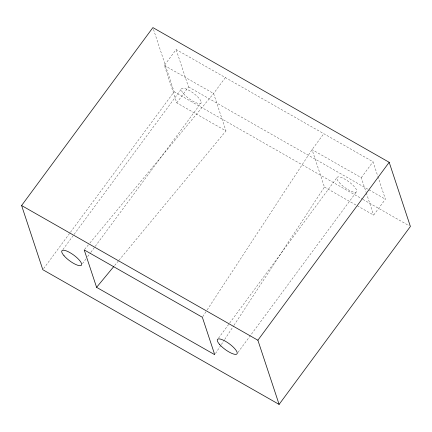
<?xml version="1.0" encoding="UTF-8"?>
<svg xmlns="http://www.w3.org/2000/svg" width="432" height="432" viewBox="0 0 432 432"><rect width="100%" height="100%" fill="white"/><g stroke="black" fill="none" stroke-linecap="round" stroke-linejoin="round"><path stroke-width="0.32" stroke-dasharray="2.16 1.62" d="M202.716 316.688L206.782 310.484M207.149 309.917L312.05 149.623L323.8 133.704M215.465 353.56L221.006 345.092M221.378 344.531L224.332 340.011M224.699 339.449L233.566 325.901M233.933 325.339L324.432 187.056L312.05 149.623L361.276 177.687L366.104 192.283M118.94 260.318L225.979 130.934L176.753 102.87L164.376 65.432L176.121 49.513L373.027 161.768L377.849 176.359M43.621 268.618L70.043 232.81M70.443 232.27L174.118 91.768L153.317 28.863M62.926 249.523L73.721 234.895M74.12 234.349L181.273 89.132M176.753 102.87L188.503 86.945L176.121 49.513M82.458 263.677L86.06 258.8M87.658 256.63L90.455 252.839M90.855 252.299L94.851 246.877M95.256 246.337L201.209 102.746M225.347 77.576L213.602 93.496L89.797 243.146M218.479 338.202L229.273 323.573M229.673 323.033L336.825 177.811M361.276 177.687L373.027 161.768M238.01 352.355L356.762 191.425M324.432 187.056L373.658 215.12L385.403 199.201L378.059 176.996M84.64 249.383L89.365 243.664M114.642 265.513L118.514 260.836M164.376 65.432L213.602 93.496L225.979 130.934M188.503 86.945L368.41 189.513M368.998 189.848L385.403 199.201M174.118 91.768L362.324 199.06M362.907 199.395L409.228 225.801M366.314 192.915L373.658 215.12M183.6 93.749A12.155 3.515 36.4 0 0 200.648 103.475A12.155 3.515 36.4 0 0 189.47 90.59A12.155 3.515 36.4 0 0 183.6 93.749M339.152 182.434A12.155 3.515 36.4 0 0 356.2 192.154A12.155 3.515 36.4 0 0 345.022 179.269A12.155 3.515 36.4 0 0 339.152 182.434"/><path stroke-width="0.65" d="M21.6 205.529L152.896 27.594L389.178 162.297L410.4 226.471L279.104 404.406L42.822 269.703L21.6 205.529L257.882 340.232L279.104 404.406M257.882 340.232L389.178 162.297M96.59 287.334L84.208 249.901L202.349 317.255L214.731 354.688L96.59 287.334L113.783 266.549M64.049 255.766A12.155 3.515 36.4 0 0 81.103 265.491A12.155 3.515 36.4 0 0 69.925 252.607A12.155 3.515 36.4 0 0 64.049 255.766M219.602 344.45A12.155 3.515 36.4 0 0 236.655 354.17A12.155 3.515 36.4 0 0 225.477 341.285A12.155 3.515 36.4 0 0 219.602 344.45"/></g></svg>
